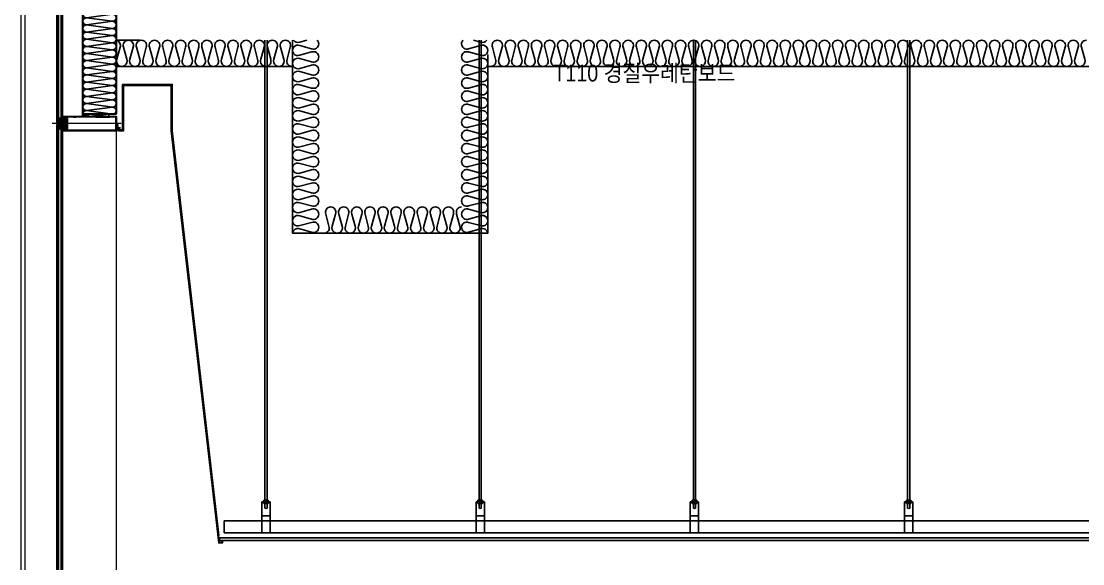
# Model space of a CAD drawing. Header units: millimetres. Extents: x 17311 to 801382, y -242618 to -104888.
# Drawn here: x 125745 to 130205, y -214206 to -211929 of the extents above; entities that cross this region are included whole.
import ezdxf
from ezdxf.enums import TextEntityAlignment as Align

# ---------------------------------------------------------------- set-up
doc = ezdxf.new("R2010")
doc.units = ezdxf.units.MM
doc.header["$LTSCALE"] = 250
doc.linetypes.add('HIDDEN2', pattern=[4.7625, 3.175, -1.5875])
for name, color, linetype in [('A-ALU', 4, 'Continuous'), ('A-CEIL', 8, 'Continuous'), ('A-CEIL_EL', 8, 'Continuous'), ('A-ELE-8', 8, 'Continuous'), ('A-WIN', 4, 'Continuous'), ('ACCY', 5, 'Continuous'), ('B-AR', 7, 'Continuous'), ('EGI', 6, 'Continuous'), ('GLASS', 7, 'Continuous'), ('ISL', 251, 'Continuous'), ('polyamide', 6, 'Continuous'), ('SEALANT', 252, 'Continuous'), ('W250', 7, 'Continuous')]:
    doc.layers.add(name, color=color, linetype=linetype)
doc.layers.add('A-WIN-ELE', color=8, linetype='Continuous', lineweight=9)
doc.layers.add('CEN', color=1, linetype='Continuous', lineweight=9)
doc.layers.add('NOPLOT-단열', color=225, linetype='Continuous', plot=False)
doc.styles.add('Gdim', font='')
doc.styles.get('Gdim').set_extended_font_data('Dotum')
pattern_1 = [(90, (81579.6663, 89232.96467), (-0.15875, 0.079375), [0, -0.15875])]
pattern_2 = [(225, (58237.0189, -22344.7967), (1.122532015, -1.122532015), []), (315, (58237.0189, -22344.7967), (1.122532015, 1.122532015), [])]
pattern_3 = [(270, (-24016.0779, 66483.7451), (1.5875, -1.5875), [1.5875, -1.5875])]
pattern_4 = [(315, (-462.3626, 2021.3178), (0.8838835, 0.8838835), []), (45, (-462.3626, 2021.3178), (-0.8838835, 0.8838835), [])]
pattern_5 = [(248.1986, (-173432.0886, -82748.5761), (0.464238432, -0.5222680618), [0, -0.625])]

# ---------------------------------------------------------------- blocks, each defined once
blk = doc.blocks.new('커튼월 히든바')
at = {"layer": 'GLASS', "transparency": 33554687}
h = blk.add_hatch(dxfattribs=at)
h.set_pattern_fill('ANSI37', color=253, scale=10, angle=90, style=0)
h.set_pattern_definition(pattern_4)
h.paths.add_polyline_path([(-182, 8.5, 0.198912), (-181.7, 7.8, 0.112366), (-194.3, 7.8, 0.198912), (-194, 8.5), (-194, 15.5), (-193, 15.5), (-193, 16.2, 0.414214), (-192.3, 15.5), (-183.8, 15.5, 0.414035), (-183.1, 16.2), (-183.1, 15.5), (-182, 15.5)])
h = blk.add_hatch(dxfattribs=at)
h.set_pattern_fill('ANSI37', color=253, scale=10, angle=270, style=0)
h.set_pattern_definition(pattern_4)
h.paths.add_polyline_path([(-182, -8.5, -0.198912), (-181.7, -7.8, -0.112366), (-194.3, -7.8, -0.198912), (-194, -8.5), (-194, -15.5), (-193, -15.5), (-193, -16.2, -0.414214), (-192.3, -15.5), (-183.8, -15.5, -0.414035), (-183.1, -16.2), (-183.1, -15.5), (-182, -15.5)])
at = {"layer": 'SEALANT', "transparency": 33554687}
h = blk.add_hatch(dxfattribs=at)
h.set_pattern_fill('DOTS', color=253, scale=0.5)
h.set_pattern_definition([(360, (-73304.1348, 247739.18495), (0.396875, 0.79375), [0, -0.79375])])
edge = h.paths.add_edge_path()
edge.add_line((-190.8, -8.2), (-191.2, -8.2))
edge.add_arc((-186, 40.5), 49, 263.9321, 271.3061)
edge.add_line((-184.9, -8.5), (-185.3, -8.5))
edge.add_line((-185.3, -8.5), (-185.8, -8.4))
edge.add_line((-185.8, -8.4), (-186.2, -8.3))
edge.add_line((-186.2, -8.3), (-186.7, -8.2))
edge.add_line((-186.7, -8.2), (-187.1, -8.1))
edge.add_line((-187.1, -8.1), (-187.6, -8))
edge.add_line((-187.6, -8), (-188, -7.9))
edge.add_line((-188, -7.9), (-188.4, -7.7))
edge.add_line((-188.4, -7.7), (-188.8, -7.5))
edge.add_line((-188.8, -7.5), (-189.1, -7.4))
edge.add_line((-189.1, -7.4), (-189.6, -7.7))
edge.add_line((-189.6, -7.7), (-190.2, -8))
edge.add_line((-190.2, -8), (-190.8, -8.2))
edge = h.paths.add_edge_path()
edge.add_line((-191.2, 8.2), (-190.8, 8.2))
edge.add_line((-190.8, 8.2), (-190.2, 8))
edge.add_line((-190.2, 8), (-189.6, 7.7))
edge.add_line((-189.6, 7.7), (-189.1, 7.4))
edge.add_line((-189.1, 7.4), (-188.8, 7.5))
edge.add_line((-188.8, 7.5), (-188.4, 7.7))
edge.add_line((-188.4, 7.7), (-188, 7.9))
edge.add_line((-188, 7.9), (-187.6, 8))
edge.add_line((-187.6, 8), (-187.1, 8.1))
edge.add_line((-187.1, 8.1), (-186.7, 8.2))
edge.add_line((-186.7, 8.2), (-186.2, 8.3))
edge.add_line((-186.2, 8.3), (-185.8, 8.4))
edge.add_line((-185.8, 8.4), (-185.3, 8.5))
edge.add_line((-185.3, 8.5), (-184.9, 8.5))
edge.add_arc((-186, -40.5), 49, 88.6939, 96.0686)
edge = h.paths.add_edge_path()
edge.add_line((-192.6, 8), (-192.4, 8.1))
edge.add_arc((-186, -40.5), 49, 97.4949, 99.7473)
edge.add_line((-194.3, 7.8), (-195, 7.5))
edge.add_line((-195, 7.5), (-199, 7.5))
edge.add_arc((-199, 8.5), 1, 190.5973, 270, ccw=False)
edge.add_arc((-290.7, 0), 91, -5.2405, 5.2405, ccw=False)
edge.add_arc((-199, -8.5), 1, 90, 169.4027, ccw=False)
edge.add_line((-199, -7.5), (-195, -7.5))
edge.add_line((-195, -7.5), (-194.3, -7.8))
edge.add_arc((-186, 40.5), 49, 260.2527, 262.5043)
edge.add_line((-192.4, -8.1), (-192.6, -8))
edge.add_line((-192.6, -8), (-193.2, -7.7))
edge.add_line((-193.2, -7.7), (-193.7, -7.4))
edge.add_line((-193.7, -7.4), (-194.1, -6.9))
edge.add_line((-194.1, -6.9), (-194.4, -6.4))
edge.add_line((-194.4, -6.4), (-194.6, -5.8))
edge.add_line((-194.6, -5.8), (-194.8, -5.2))
edge.add_line((-194.8, -5.2), (-194.8, -4.6))
edge.add_line((-194.8, -4.6), (-194.6, -3.9))
edge.add_line((-194.6, -3.9), (-194.4, -3.4))
edge.add_line((-194.4, -3.4), (-194.1, -2.8))
edge.add_line((-194.1, -2.8), (-193.7, -2.4))
edge.add_line((-193.7, -2.4), (-193.6, -2.3))
edge.add_line((-193.6, -2.3), (-193.7, -2))
edge.add_line((-193.7, -2), (-193.8, -1.6))
edge.add_line((-193.8, -1.6), (-193.9, -1.2))
edge.add_line((-193.9, -1.2), (-193.9, -0.8))
edge.add_line((-193.9, -0.8), (-194, -0.4))
edge.add_line((-194, -0.4), (-194, 0))
edge.add_line((-194, 0), (-194, 0.4))
edge.add_line((-194, 0.4), (-193.9, 0.8))
edge.add_line((-193.9, 0.8), (-193.9, 1.2))
edge.add_line((-193.9, 1.2), (-193.8, 1.6))
edge.add_line((-193.8, 1.6), (-193.7, 2))
edge.add_line((-193.7, 2), (-193.6, 2.3))
edge.add_line((-193.6, 2.3), (-193.7, 2.4))
edge.add_line((-193.7, 2.4), (-194.1, 2.8))
edge.add_line((-194.1, 2.8), (-194.4, 3.4))
edge.add_line((-194.4, 3.4), (-194.6, 3.9))
edge.add_line((-194.6, 3.9), (-194.8, 4.6))
edge.add_line((-194.8, 4.6), (-194.8, 5.2))
edge.add_line((-194.8, 5.2), (-194.6, 5.8))
edge.add_line((-194.6, 5.8), (-194.4, 6.4))
edge.add_line((-194.4, 6.4), (-194.1, 6.9))
edge.add_line((-194.1, 6.9), (-193.7, 7.4))
edge.add_line((-193.7, 7.4), (-193.2, 7.7))
edge.add_line((-193.2, 7.7), (-192.6, 8))
at = {"layer": 'SEALANT'}
h = blk.add_hatch(dxfattribs=at)
h.set_pattern_fill('DOTS', color=8, scale=10, angle=248.1986)
h.set_pattern_definition(pattern_5)
edge = h.paths.add_edge_path()
edge.add_ellipse((-191.4, 4.9), major_axis=(0, 3.37), ratio=1, start_angle=0, end_angle=360, ccw=False)
at = {"layer": 'SEALANT', "transparency": 33554687}
h = blk.add_hatch(dxfattribs=at)
h.set_pattern_fill('ANSI37', color=253, scale=0.5)
h.set_pattern_definition(pattern_2)
h.paths.add_polyline_path([(-168, 14.5), (-176, 14.5), (-176, 31, 0.032752), (-168, 30)])
at = {"layer": 'SEALANT'}
h = blk.add_hatch(dxfattribs=at)
h.set_pattern_fill('DASH', color=253, scale=0.5, angle=90, style=0)
h.set_pattern_definition(pattern_3)
h.paths.add_polyline_path([(-168, 14.5), (-176, 14.5), (-176, 4.5), (-168, 4.5)])
at = {"layer": 'SEALANT', "transparency": 33554687}
h = blk.add_hatch(dxfattribs=at)
h.set_pattern_fill('DOTS', color=253, scale=0.1, angle=90)
h.set_pattern_definition(pattern_1)
h.paths.add_polyline_path([(-167.9, 2.7), (-166.1, 2.7), (-166.1, 2.9), (-166.1, 3.8), (-166.1, 4.5), (-167.5, 4.5, -0.362029), (-168, 4.9, -0.057613), (-168.3, 2.5), (-168.1, 2.7, -0.198912)])
at = {"layer": 'SEALANT'}
h = blk.add_hatch(dxfattribs=at)
h.set_pattern_fill('DOTS', color=8, scale=10, angle=248.1986)
h.set_pattern_definition(pattern_5)
edge = h.paths.add_edge_path()
edge.add_ellipse((-191.4, -4.9), major_axis=(0, -3.37), ratio=1, start_angle=0, end_angle=360)
h = blk.add_hatch(dxfattribs=at)
h.set_pattern_fill('DASH', color=253, scale=0.5, angle=270, style=0)
h.set_pattern_definition(pattern_3)
h.paths.add_polyline_path([(-168, -14.5), (-176, -14.5), (-176, -4.5), (-168, -4.5)])
at = {"layer": 'SEALANT', "transparency": 33554687}
h = blk.add_hatch(dxfattribs=at)
h.set_pattern_fill('ANSI37', color=253, scale=0.5)
h.set_pattern_definition(pattern_2)
h.paths.add_polyline_path([(-168, -14.5), (-176, -14.5), (-176, -31, -0.032752), (-168, -30)])
h = blk.add_hatch(dxfattribs=at)
h.set_pattern_fill('DOTS', color=253, scale=0.1, angle=270)
h.set_pattern_definition(pattern_1)
h.paths.add_polyline_path([(-167.9, -2.7), (-166.1, -2.7), (-166.1, -3), (-166.1, -3.8), (-166.1, -4.5), (-167.5, -4.5, 0.362029), (-168, -4.9, 0.057613), (-168.3, -2.5), (-168.1, -2.7, 0.198912)])
at = {"layer": 'B-AR'}
for points in [[(-163.6, -2.7, -0.414214), (-162.6, -3.7), (-162.6, -4.6, 0.298217), (-162.9, -5.1, 0.298217), (-162.6, -5.5), (-162.6, -16.3, 0.298217), (-162.9, -16.8, 0.414214), (-162.4, -17.3), (-160.4, -17.3, 0.414214), (-159.9, -16.8, 0.236068), (-160.1, -16.4), (-160.1, -0.4, 0.236068), (-159.9, 0, 0.236068), (-160.1, 0.4), (-160.1, 16.4, 0.236068), (-159.9, 16.8, 0.414214), (-160.4, 17.3), (-162.4, 17.3, 0.414214), (-162.9, 16.8, 0.298217), (-162.6, 16.3), (-162.6, 5.5, 0.298217), (-162.9, 5.1, 0.298217), (-162.6, 4.6), (-162.6, 3.7, -0.414214), (-163.6, 2.7), (-167.9, 2.7, 0.198912), (-168.1, 2.7), (-169, 1.8, -0.198911), (-169.7, 1.5), (-195.8, 1.5, 0.414214), (-197.3, 0, 0.414214), (-195.8, -1.5), (-169.7, -1.5, -0.198912), (-169, -1.8), (-168.3, -2.5, 0.198912), (-167.6, -2.7)], [(-165.3, 19, -0.414214), (-164.3, 20), (-158, 20, -0.414214), (-157.5, 19.5), (-157.5, -19.5, -0.414214), (-158, -20), (-164.3, -20, -0.414214), (-165.3, -19), (-165.3, -4.7, 0.414214), (-165.5, -4.5), (-167.5, -4.5, 0.414214), (-168, -5), (-168, -30), (50, -30), (50, 30), (-168, 30), (-168, 5, 0.414214), (-167.5, 4.5), (-165.5, 4.5, 0.414214), (-165.3, 4.7)], [(-130.6, -28), (-165.2, -28, -0.414214), (-165.7, -27.5), (-165.7, -22.7, -0.414214), (-165.2, -22.2), (-155.8, -22.2, 0.414214), (-155.3, -21.7), (-155.3, 21.7, 0.414214), (-155.8, 22.2), (-165.2, 22.2, -0.414214), (-165.7, 22.7), (-165.7, 27.5, -0.414214), (-165.2, 28), (-130.6, 28), (-130.1, 27.5), (-120.9, 27.5), (-120.4, 28), (-37.6, 28), (-37.1, 27.5), (22.1, 27.5), (22.6, 28), (47, 28, -0.414214), (47.5, 27.5), (47.5, -27.5, -0.414214), (47, -28), (22.6, -28), (22.1, -27.5), (-37.1, -27.5), (-37.6, -28), (-120.4, -28), (-120.9, -27.5), (-130.1, -27.5)]]:
    blk.add_lwpolyline(points, format="xyb", close=True, dxfattribs=at)
at = {"layer": 'CEN', "ltscale": 0.005}
blk.add_line((70, 0, 0), (-220, 0), dxfattribs=at)
at = {"layer": 'GLASS', "color": 1, "linetype": 'Continuous'}
for p, q in [((-193.3, 15.5, 0), (-193.3, 22.5, 0)), ((-182.8, 15.5, 0), (-182.8, 22.5, 0)), ((-193.3, -15.5, 0), (-193.3, -22.5, 0)), ((-182.8, -15.5, 0), (-182.8, -22.5, 0))]:
    blk.add_line(p, q, dxfattribs=at)
at = {"layer": 'GLASS', "color": 1, "linetype": 'Continuous', "elevation": 0}
for points in [[(-182, 8.5, 0.198912), (-181.7, 7.8, 0.112366), (-194.3, 7.8, 0.198912), (-194, 8.5), (-194, 15.5), (-193, 15.5), (-193, 16.2, 0.414214), (-192.3, 15.5), (-183.8, 15.5, 0.414035), (-183.1, 16.2), (-183.1, 15.5), (-182, 15.5)], [(-182, -8.5, -0.198912), (-181.7, -7.8, -0.112366), (-194.3, -7.8, -0.198912), (-194, -8.5), (-194, -15.5), (-193, -15.5), (-193, -16.2, -0.414214), (-192.3, -15.5), (-183.8, -15.5, -0.414035), (-183.1, -16.2), (-183.1, -15.5), (-182, -15.5)]]:
    blk.add_lwpolyline(points, format="xyb", close=True, dxfattribs=at)
for points in [[(-193, 15.5), (-193, 22.5), (-194, 22.5), (-194, 15.5)], [(-183.1, 15.5), (-183.1, 22.5), (-182, 22.5), (-182, 15.5)], [(-193, -15.5), (-193, -22.5), (-194, -22.5), (-194, -15.5)], [(-183.1, -15.5), (-183.1, -22.5), (-182, -22.5), (-182, -15.5)]]:
    blk.add_lwpolyline(points, close=True, dxfattribs=at)
for points in [[(-183.1, 16.2, -0.414214), (-183.8, 15.5), (-192.3, 15.5, -0.414214), (-193, 16.2), (-193, 22, -0.414214), (-192.5, 22.5), (-188.5, 22.5), (-188, 22), (-187.5, 22.5), (-183.6, 22.5, -0.414214), (-183.1, 22), (-183.1, 16.2)], [(-183.6, 16.2), (-183.6, 21.8, 0.414214), (-183.8, 22), (-192.3, 22, 0.414214), (-192.5, 21.8), (-192.5, 16.2, 0.414214), (-192.3, 16), (-183.8, 16, 0.414214), (-183.6, 16.2)], [(-183.1, -16.2, 0.414214), (-183.8, -15.5), (-192.3, -15.5, 0.414214), (-193, -16.2), (-193, -22, 0.414214), (-192.5, -22.5), (-188.5, -22.5), (-188, -22), (-187.5, -22.5), (-183.6, -22.5, 0.414214), (-183.1, -22), (-183.1, -16.2)], [(-183.6, -16.2), (-183.6, -21.8, -0.414214), (-183.8, -22), (-192.3, -22, -0.414214), (-192.5, -21.8), (-192.5, -16.2, -0.414214), (-192.3, -16), (-183.8, -16, -0.414214), (-183.6, -16.2)]]:
    blk.add_lwpolyline(points, format="xyb", dxfattribs=at)
at = {"layer": 'GLASS', "color": 8, "linetype": 'Continuous'}
for centre in [(-191.6, 21.2, 0), (-191.6, 19.7, 0), (-191.6, 18.2, 0), (-191.6, 16.7, 0), (-190.3, 21.2, 0), (-190.3, 19.7, 0), (-190.3, 18.2, 0), (-190.3, 16.7, 0), (-188.8, 21.2, 0), (-188.8, 19.7, 0), (-188.8, 18.2, 0), (-188.8, 16.7, 0), (-187.3, 21.2, 0), (-187.3, 19.7, 0), (-187.3, 18.2, 0), (-187.3, 16.7, 0), (-185.8, 21.2, 0), (-185.8, 19.7, 0), (-185.8, 18.2, 0), (-185.8, 16.7, 0), (-184.3, 21.2, 0), (-184.3, 19.7, 0), (-184.3, 18.2, 0), (-184.3, 16.7, 0)]:
    blk.add_circle(centre, 0.65, dxfattribs=at)
at = {"layer": 'polyamide', "color": 5}
blk.add_lwpolyline([(-159.7, -17.9), (-159.7, 0), (-159.7, -17.9), (-163.1, -17.9), (-163.1, -3.5), (-163.6, -3), (-166.1, -3), (-166.1, -3.8), (-165.6, -4.3), (-165.1, -4.3), (-165.1, -6.4), (-164.8, -6.7), (-164.8, -17), (-165.1, -17), (-165.1, -19), (-164.6, -19.5), (-158.2, -19.5), (-157.7, -19), (-157.7, -17), (-158, -17), (-158, -6.5), (-157.7, -6.5), (-157.7, -2), (-158, -2), (-158, 2), (-157.7, 2), (-157.7, 6.5), (-158, 6.5), (-158, 17), (-157.7, 17), (-157.7, 19), (-158.2, 19.5), (-164.6, 19.5), (-165.1, 19), (-165.1, 17), (-164.8, 17), (-164.8, 6.7), (-165.1, 6.4), (-165.1, 4.3), (-165.6, 4.3), (-166.1, 3.8), (-166.1, 2.9), (-163.6, 2.9), (-163.1, 3.4), (-163.1, 17.8), (-159.7, 17.8), (-159.7, 0)], dxfattribs=at)
at = {"layer": 'SEALANT', "color": 4, "elevation": 0}
blk.add_lwpolyline([(-200, 8.5, -0.046781), (-200, -8.5)], format="xyb", dxfattribs=at)
at = {"layer": 'SEALANT', "color": 4}
for points in [[(-168, 30, -0.032752), (-176, 31)], [(-168, -30, 0.032752), (-176, -31)]]:
    blk.add_lwpolyline(points, format="xyb", dxfattribs=at)
for points in [[(-168, 14.5), (-176, 14.5), (-176, 4.5), (-168, 4.5)], [(-168, -14.5), (-176, -14.5), (-176, -4.5), (-168, -4.5)]]:
    blk.add_lwpolyline(points, close=True, dxfattribs=at)
at = {"layer": 'SEALANT', "color": 8}
for centre, start, end in [((-179.4, 5.1), 346.7784, 359.2245), ((-179.4, -5.1), 0.7755, 13.2216)]:
    blk.add_arc(centre, 11.4, start, end, dxfattribs=at)
at = {"layer": 'SEALANT', "color": 4, "extrusion": (0, 0, -1)}
blk.add_ellipse((-191.4, 4.9, 0), major_axis=(0, 3.37), ratio=1, dxfattribs=at)
at = {"layer": 'SEALANT', "color": 4}
blk.add_ellipse((-191.4, -4.9, 0), major_axis=(0, -3.37), ratio=1, dxfattribs=at)
blk = doc.blocks.new('SCR')
at = {"layer": 'ACCY'}
for p, q in [((-4.3, 0), (-4.3, 1.1)), ((4.3, 0), (-4.3, 0)), ((2.8, 2.6), (-2.8, 2.6)), ((4.3, 0), (4.3, 1.1)), ((-2, -1.6), (-2, 0)), ((2, -0.8), (-2, -1.6)), ((-1.5, -1.9), (-2, -1.6)), ((2, -2.4), (-2, -3.2)), ((-1.5, -2.8), (-2, -3.2)), ((-1.5, -3.5), (-2, -3.2)), ((2, -4), (-2, -4.7)), ((-1.5, -4.4), (-2, -4.7)), ((-1.5, -5.1), (-2, -4.7)), ((2, -5.5), (-2, -6.3)), ((-1.5, -6), (-2, -6.3)), ((-1.5, -6.6), (-2, -6.3)), ((2, -7.1), (-2, -7.9)), ((-1.5, -7.6), (-2, -7.9)), ((-1.5, -8.2), (-2, -7.9)), ((2, -8.7), (-2, -9.5)), ((-1.5, -9.1), (-2, -9.5)), ((-1.5, -9.8), (-2, -9.5)), ((-1.5, -10.7), (-2, -11)), ((-1.5, -11.4), (-2, -11)), ((1.5, -1.1), (-1.5, -1.9)), ((-1.5, -1.9), (-1.5, -2.8)), ((1.5, -2.1), (-1.5, -2.8)), ((1.5, -2.7), (-1.5, -3.5)), ((-1.5, -3.5), (-1.5, -4.4)), ((1.5, -3.6), (-1.5, -4.4)), ((1.5, -4.3), (-1.5, -5.1)), ((-1.5, -6), (-1.5, -5.1)), ((1.5, -5.2), (-1.5, -6)), ((1.5, -5.8), (-1.5, -6.6)), ((-1.5, -7.6), (-1.5, -6.6)), ((1.5, -6.8), (-1.5, -7.6)), ((1.5, -7.4), (-1.5, -8.2)), ((-1.5, -9.1), (-1.5, -8.2)), ((1.5, -8.4), (-1.5, -9.1)), ((-1.5, -9.8), (1.5, -9)), ((-1.5, -10.7), (-1.5, -9.8)), ((1.1, -10), (-1.5, -11.4)), ((1.1, -10), (-1.5, -10.7)), ((-1.5, -11.5), (-1.5, -11.4)), ((-0.2, -14.9), (-1.4, -11.6)), ((1.5, -9.6), (0, -11.2)), ((0.2, -14.9), (1.4, -11.6)), ((1.5, -1.1), (2, -0.8)), ((1.5, -1.1), (1.5, -2.1)), ((1.5, -2.1), (2, -2.4)), ((1.5, -2.7), (2, -2.4)), ((1.5, -2.7), (1.5, -3.6)), ((1.5, -3.6), (2, -4)), ((1.5, -4.3), (2, -4)), ((1.5, -5.2), (1.5, -4.3)), ((1.5, -5.2), (1.5, -4.3)), ((1.5, -5.2), (2, -5.5)), ((1.5, -5.8), (2, -5.5)), ((1.5, -6.8), (1.5, -5.8)), ((1.5, -6.8), (2, -7.1)), ((1.5, -7.4), (2, -7.1)), ((1.5, -8.4), (1.5, -7.4)), ((1.5, -8.4), (2, -8.7)), ((1.5, -9), (2, -8.7)), ((1.5, -11.5), (1.5, -9)), ((2, -0.8), (2, 0))]:
    blk.add_line(p, q, dxfattribs=at)
at = {"layer": 'ACCY', "linetype": 'HIDDEN2'}
for p, q in [((-2.8, 2.6), (-0.2, -0.4)), ((-0.2, -0.4), (-0.5, 2.6)), ((0.2, -0.4), (2.8, 2.6)), ((0.2, -0.4), (0.5, 2.6))]:
    blk.add_line(p, q, dxfattribs=at)
at = {"layer": 'ACCY'}
blk.add_lwpolyline([(0, 7.7), (0, -17.3)], dxfattribs=at)
for centre, radius, start, end in [((-2.8, 1.1), 1.51, 90, 180), ((2.8, 1.1), 1.51, 0, 90), ((-1.2, -11.5), 0.3, 180, 198.9224), ((0.3, -13.5), 2.29, 98.6399, 136.5742), ((3.5, -13.1), 3.95, 151.537, 208.463), ((0, -14.8), 0.236, 202.5, 337.5), ((1.2, -11.5), 0.3, 341.0776, 0)]:
    blk.add_arc(centre, radius, start, end, dxfattribs=at)
at = {"layer": 'ACCY', "linetype": 'HIDDEN2'}
blk.add_arc((0, -0.2), 0.261, 221.9191, 318.0809, dxfattribs=at)

msp = doc.modelspace()

# ---------------------------------------------------------------- hatches: boundary and pattern name
at = {"layer": 'SEALANT', "transparency": 33554687}
h = msp.add_hatch(dxfattribs=at)
h.set_pattern_fill('DOTS', color=8, scale=0.5, angle=270, style=0)
h.set_pattern_definition([(270, (-12995702.1828, -369184.0273), (0.79375, -0.396875), [0, -0.79375])])
edge = h.paths.add_edge_path()
edge.add_ellipse((126016.5, -212323.4), major_axis=(6.47, 0), ratio=0.77258, start_angle=0, end_angle=360, ccw=False)

# ---------------------------------------------------------------- linework, layer by layer
at = {"layer": 'A-ALU'}
msp.add_line((126590.3, -214108.4), (126590.3, -214118.4), dxfattribs=at)
at = {"layer": 'A-ALU', "elevation": 0}
msp.add_lwpolyline([(126590.3, -214108.4), (126589.1, -214108.4), (126589.1, -214117.2), (126576.3, -214117.2), (126376.5, -212388.3), (126376.5, -212197.2), (126174.1, -212197.2), (126174.1, -212387.2), (126156.5, -212387.2), (126156.5, -212377.2), (126145.3, -212377.2), (126145.3, -212378.4), (126155.3, -212378.4), (126155.3, -212388.4), (126175.3, -212388.4), (126175.3, -212198.4), (126375.3, -212198.4), (126375.3, -212388.4), (126575.3, -214118.4), (126590.3, -214118.4)], close=True, dxfattribs=at)
at = {"layer": 'A-CEIL'}
for p, q in [((126174.1, -212387.2), (126171.1, -212384.2)), ((126577.8, -214096.4, 0), (141074.6, -214096.4, 0)), ((126577.8, -214108.4), (126577.8, -214096.4)), ((126577.8, -214108.4, 0), (141074.6, -214108.4, 0))]:
    msp.add_line(p, q, dxfattribs=at)
at = {"layer": 'A-CEIL', "elevation": 0}
msp.add_lwpolyline([(126157.5, -212387.2), (126157.5, -212384.2), (126171.1, -212384.2), (126171.1, -212194.2), (126379.5, -212194.2), (126379.5, -212388.2), (126575.9, -214086.9), (126573, -214087.3)], dxfattribs=at)
at = {"layer": 'A-CEIL_EL'}
for p, q in [((126769.3, -213972.6), (126769.3, -212008.4, 0)), ((126778.3, -213972.6), (126778.3, -212008.4, 0)), ((127669.3, -213972.6), (127669.3, -212008.4, 0)), ((127678.3, -213972.6), (127678.3, -212008.4, 0)), ((128569.3, -213972.6), (128569.3, -212008.4, 0)), ((128578.3, -213972.6), (128578.3, -212008.4, 0)), ((129469.3, -213972.6), (129469.3, -212008.4, 0)), ((129478.3, -213972.6), (129478.3, -212008.4, 0)), ((126756.3, -214076.6), (126756.3, -213945.4)), ((126756.3, -213945.4), (126791.3, -213945.4)), ((126760.3, -213943.9), (126787.2, -213943.9)), ((126760.3, -213943.9), (126760.3, -213945.4)), ((126764.2, -213938.9), (126783.3, -213938.9)), ((126764.2, -213938.9), (126764.2, -213943.9)), ((126783.3, -213938.9), (126783.3, -213943.9)), ((126787.2, -213943.9), (126787.2, -213945.4)), ((126791.3, -214076.6), (126791.3, -213945.4)), ((127656.3, -214076.6), (127656.3, -213945.4)), ((127656.3, -213945.4), (127691.3, -213945.4)), ((127660.3, -213943.9), (127687.2, -213943.9)), ((127660.3, -213943.9), (127660.3, -213945.4)), ((127664.2, -213938.9), (127683.3, -213938.9)), ((127664.2, -213938.9), (127664.2, -213943.9)), ((127683.3, -213938.9), (127683.3, -213943.9)), ((127687.2, -213943.9), (127687.2, -213945.4)), ((127691.3, -214076.6), (127691.3, -213945.4)), ((128556.3, -214076.6), (128556.3, -213945.4)), ((128556.3, -213945.4), (128591.3, -213945.4)), ((128560.3, -213943.9), (128587.2, -213943.9)), ((128560.3, -213943.9), (128560.3, -213945.4)), ((128564.2, -213938.9), (128583.3, -213938.9)), ((128564.2, -213938.9), (128564.2, -213943.9)), ((128583.3, -213938.9), (128583.3, -213943.9)), ((128587.2, -213943.9), (128587.2, -213945.4)), ((128591.3, -214076.6), (128591.3, -213945.4)), ((129456.3, -214076.6), (129456.3, -213945.4)), ((129456.3, -213945.4), (129491.3, -213945.4)), ((129460.3, -213943.9), (129487.2, -213943.9)), ((129460.3, -213943.9), (129460.3, -213945.4)), ((129464.2, -213938.9), (129483.3, -213938.9)), ((129464.2, -213938.9), (129464.2, -213943.9)), ((129483.3, -213938.9), (129483.3, -213943.9)), ((129487.2, -213943.9), (129487.2, -213945.4)), ((129491.3, -214076.6), (129491.3, -213945.4)), ((126756.3, -213946.6), (126791.3, -213946.6)), ((126760.3, -213946.6), (126760.3, -213948.1)), ((126760.3, -213948.1), (126787.2, -213948.1)), ((126764.2, -213948.1), (126764.2, -213953.1)), ((126764.2, -213953.1), (126783.3, -213953.1)), ((126769.3, -213972.6), (126769.3, -213953.1)), ((126778.3, -213972.6), (126778.3, -213953.1)), ((126783.3, -213948.1), (126783.3, -213953.1)), ((126787.2, -213946.6), (126787.2, -213948.1)), ((127656.3, -213946.6), (127691.3, -213946.6)), ((127660.3, -213946.6), (127660.3, -213948.1)), ((127660.3, -213948.1), (127687.2, -213948.1)), ((127664.2, -213948.1), (127664.2, -213953.1)), ((127664.2, -213953.1), (127683.3, -213953.1)), ((127669.3, -213972.6), (127669.3, -213953.1)), ((127678.3, -213972.6), (127678.3, -213953.1)), ((127683.3, -213948.1), (127683.3, -213953.1)), ((127687.2, -213946.6), (127687.2, -213948.1)), ((128556.3, -213946.6), (128591.3, -213946.6)), ((128560.3, -213946.6), (128560.3, -213948.1)), ((128560.3, -213948.1), (128587.2, -213948.1)), ((128564.2, -213948.1), (128564.2, -213953.1)), ((128564.2, -213953.1), (128583.3, -213953.1)), ((128569.3, -213972.6), (128569.3, -213953.1)), ((128578.3, -213972.6), (128578.3, -213953.1)), ((128583.3, -213948.1), (128583.3, -213953.1)), ((128587.2, -213946.6), (128587.2, -213948.1)), ((129456.3, -213946.6), (129491.3, -213946.6)), ((129460.3, -213946.6), (129460.3, -213948.1)), ((129460.3, -213948.1), (129487.2, -213948.1)), ((129464.2, -213948.1), (129464.2, -213953.1)), ((129464.2, -213953.1), (129483.3, -213953.1)), ((129469.3, -213972.6), (129469.3, -213953.1)), ((129478.3, -213972.6), (129478.3, -213953.1)), ((129483.3, -213948.1), (129483.3, -213953.1)), ((129487.2, -213946.6), (129487.2, -213948.1)), ((126597.7, -214025.4), (141054.7, -214025.4)), ((126597.7, -214075.4), (126597.7, -214025.4)), ((126756.3, -214004.9), (126791.3, -214004.9)), ((126756.3, -214025.4), (126791.3, -214025.4)), ((127656.3, -214004.9), (127691.3, -214004.9)), ((127656.3, -214025.4), (127691.3, -214025.4)), ((128556.3, -214004.9), (128591.3, -214004.9)), ((128556.3, -214025.4), (128591.3, -214025.4)), ((129456.3, -214004.9), (129491.3, -214004.9)), ((129456.3, -214025.4), (129491.3, -214025.4)), ((126597.7, -214075.4), (141054.7, -214075.4)), ((126756.3, -214075.4), (126791.3, -214075.4)), ((126756.3, -214076.6), (126791.3, -214076.6)), ((127656.3, -214075.4), (127691.3, -214075.4)), ((127656.3, -214076.6), (127691.3, -214076.6)), ((128556.3, -214075.4), (128591.3, -214075.4)), ((128556.3, -214076.6), (128591.3, -214076.6)), ((129456.3, -214075.4), (129491.3, -214075.4)), ((129456.3, -214076.6), (129491.3, -214076.6))]:
    msp.add_line(p, q, dxfattribs=at)
for centre in [(126773.8, -213961.1), (127673.8, -213961.1), (128573.8, -213961.1), (129473.8, -213961.1)]:
    msp.add_arc(centre, 12.4, 248.715, 291.285, dxfattribs=at)
at = {"layer": 'A-ELE-8', "elevation": 0}
msp.add_lwpolyline([(126145.3, -212362.5), (126146.9, -212362.5), (126146.9, -212375.5), (126160.3, -212375.5), (126160.3, -212377.2), (126145.3, -212377.2)], close=True, dxfattribs=at)
at = {"layer": 'A-ELE-8'}
msp.add_arc((126150.3, -212396.7), 9.72, 59.0425, 120.9575, dxfattribs=at)
at = {"layer": 'A-WIN', "elevation": 0}
for points in [[(125901.3, -212349.9, -0.414214), (125900.3, -212350.9), (125896.3, -212350.9, -0.414214), (125895.3, -212349.9), (125895.3, -209729.4, -0.414214), (125896.3, -209728.4), (125900.3, -209728.4, -0.414214), (125901.3, -209729.4)], [(125919.3, -212349.9, -0.414214), (125918.3, -212350.9), (125914.3, -212350.9, -0.414214), (125913.3, -212349.9), (125913.3, -209729.4, -0.414214), (125914.3, -209728.4), (125918.3, -209728.4, -0.414214), (125919.3, -209729.4)], [(125901.3, -215009.9, -0.414214), (125900.3, -215010.9), (125896.3, -215010.9, -0.414214), (125895.3, -215009.9), (125895.3, -212366.9, -0.414214), (125896.3, -212365.9), (125900.3, -212365.9, -0.414214), (125901.3, -212366.9)], [(125919.3, -215009.9, -0.414214), (125918.3, -215010.9), (125914.3, -215010.9, -0.414214), (125913.3, -215009.9), (125913.3, -212366.9, -0.414214), (125914.3, -212365.9), (125918.3, -212365.9, -0.414214), (125919.3, -212366.9)]]:
    msp.add_lwpolyline(points, format="xyb", close=True, dxfattribs=at)
at = {"layer": 'A-WIN-ELE'}
msp.add_line((125760.3, -209728.4), (125760.3, -217700.9), dxfattribs=at)
at = {"layer": 'A-WIN-ELE', "elevation": 0}
msp.add_lwpolyline([(125895.3, -217700.9), (125745.3, -217700.9), (125745.3, -209728.4), (125895.3, -209728.4)], close=True, dxfattribs=at)
msp.add_lwpolyline([(126145.3, -217678.4), (126145.3, -212388.4)], dxfattribs=at)
at = {"layer": 'EGI', "color": 8}
for p, q in [((126144.1, -212288.4, 0), (126144.1, -209790.9, 0)), ((126145.3, -212288.4, 0), (126145.3, -209790.9, 0)), ((126027.9, -212328.4), (126112.9, -212318.4))]:
    msp.add_line(p, q, dxfattribs=at)
at = {"layer": 'ISL'}
msp.add_line((126245.3, -212008.4), (126145.3, -212008.4, 0), dxfattribs=at)
at = {"layer": 'ISL', "elevation": 0}
for points in [[(126002.9, -209762.1, -0.414214), (126004.1, -209760.9), (126144.1, -209760.9, -0.414214), (126145.3, -209762.1), (126145.3, -209790.9), (126144.1, -209790.9), (126144.1, -209762.1), (126004.1, -209762.1), (126004.1, -212317.2), (126144.1, -212317.2), (126144.1, -212288.4), (126145.3, -212288.4), (126145.3, -212317.2, -0.414214), (126144.1, -212318.4), (126004.1, -212318.4, -0.414214), (126002.9, -212317.2), (126002.9, -209762.1)], [(126004.1, -211899.1, 0.414316), (126019, -211914.1), (126129.1, -211899.2, -0.414316), (126144.1, -211914.1, -0.414316), (126129.1, -211929.1), (126019, -211914.2, 0.414316), (126004.1, -211929.1)], [(126004.1, -211959.1, -0.414316), (126019, -211944.1), (126129.1, -211959.1, 0.414316), (126144.1, -211944.1, 0.414316), (126129.1, -211929.1), (126019, -211944.1, -0.414316), (126004.1, -211929.1)], [(126004.1, -211989.1, -0.414316), (126019, -211974.1), (126129.1, -211989.1, 0.414316), (126144.1, -211974.1, 0.414316), (126129.1, -211959.1), (126019, -211974.1, -0.414316), (126004.1, -211959.1)], [(126004.1, -212019.1, -0.414316), (126019, -212004.1), (126129.1, -212019.1, 0.414316), (126144.1, -212004.1, 0.414316), (126129.1, -211989.1), (126019, -212004.1, -0.414316), (126004.1, -211989.1)], [(126004.1, -212049.1, -0.414316), (126019, -212034.1), (126129.1, -212049.1, 0.414316), (126144.1, -212034.1, 0.414316), (126129.1, -212019.1), (126019, -212034.1, -0.414316), (126004.1, -212019.1)], [(126145.3, -212009, -0.453772), (126160.8, -212038.2), (126147.2, -212088.6, 1.449198), (126188.3, -212088.6), (126174.7, -212038.2, -0.524856), (126195.2, -212008.4, -0.524856), (126215.8, -212038.2), (126202.2, -212088.6, 1.449198), (126243.3, -212088.6), (126229.7, -212038.2, -0.524856), (126250.2, -212008.4, -0.524856), (126270.8, -212038.2), (126257.2, -212088.6, 1.449198), (126298.3, -212088.6), (126284.7, -212038.2, -0.524856), (126305.2, -212008.4, -0.524856), (126325.8, -212038.2), (126312.2, -212088.6, 1.449198), (126353.3, -212088.6), (126339.7, -212038.2, -0.524856), (126360.2, -212008.4, -0.524856), (126380.8, -212038.2), (126367.2, -212088.6, 0.524913), (126387.7, -212118.4, 0.524913), (126408.3, -212088.6), (126394.7, -212038.2, -0.524856), (126415.2, -212008.4, -0.524856), (126435.8, -212038.2), (126422.2, -212088.6, 1.449198), (126463.3, -212088.6), (126449.7, -212038.2, -0.524856), (126470.2, -212008.4, -0.524856), (126490.8, -212038.2), (126477.2, -212088.6, 1.449198), (126518.3, -212088.6), (126504.7, -212038.2, -0.524856), (126525.2, -212008.4, -0.524856), (126545.8, -212038.2), (126532.2, -212088.6, 1.449198), (126573.3, -212088.6), (126559.7, -212038.2, -0.524856), (126580.2, -212008.4, -0.524856), (126600.8, -212038.2), (126587.2, -212088.6, 1.449198), (126628.3, -212088.6), (126614.7, -212038.2, -0.524856), (126635.2, -212008.4, -0.524856), (126655.8, -212038.2), (126642.2, -212088.6, 1.449198), (126683.3, -212088.6), (126669.7, -212038.2, -0.524856), (126690.2, -212008.4, -0.524856), (126710.8, -212038.2), (126697.2, -212088.6, 1.449198), (126738.3, -212088.6), (126724.7, -212038.2, -0.524856), (126745.2, -212008.4, -0.524856), (126765.8, -212038.2), (126752.2, -212088.6, 0.524915), (126772.7, -212118.4, 0.524915), (126793.3, -212088.6), (126779.7, -212038.2, -0.524856), (126800.2, -212008.4, -0.524856), (126820.8, -212038.2), (126807.2, -212088.6, 1.449198), (126848.3, -212088.6), (126834.7, -212038.2, -0.524856), (126855.2, -212008.4, -0.524856), (126875.8, -212038.2), (126862.2, -212088.6, 0.524933), (126882.7, -212118.4)], [(126885.4, -212818.4, -0.489145), (126915.1, -212800.3), (126965.4, -212814, 0.524856), (126995.3, -212793.4, 0.524856), (126965.4, -212772.8), (126915.1, -212786.5, -1.449198), (126915.1, -212745.3), (126965.4, -212759, 0.524856), (126995.3, -212738.4, 0.524856), (126965.4, -212717.8), (126915.1, -212731.5, -1.449198), (126915.1, -212690.3), (126965.4, -212704, 0.524856), (126995.3, -212683.4, 0.524856), (126965.4, -212662.8), (126915.1, -212676.5, -1.449198), (126915.1, -212635.3), (126965.4, -212649, 0.524856), (126995.3, -212628.4, 0.524856), (126965.4, -212607.8), (126915.1, -212621.5, -1.449198), (126915.1, -212580.3), (126965.4, -212594, 0.524856), (126995.3, -212573.4, 0.524856), (126965.4, -212552.8), (126915.1, -212566.5, -1.449198), (126915.1, -212525.3), (126965.4, -212539, 0.524856), (126995.3, -212518.4, 0.524856), (126965.4, -212497.8), (126915.1, -212511.5, -1.449198), (126915.1, -212470.3), (126965.4, -212484, 0.524856), (126995.3, -212463.4, 0.524856), (126965.4, -212442.8), (126915.1, -212456.5, -1.449198), (126915.1, -212415.3), (126965.4, -212429, 0.524856), (126995.3, -212408.4, 0.524856), (126965.4, -212387.8), (126915.1, -212401.5, -1.449198), (126915.1, -212360.3), (126965.4, -212374, 0.524856), (126995.3, -212353.4, 0.524856), (126965.4, -212332.8), (126915.1, -212346.5, -1.449198), (126915.1, -212305.3), (126965.4, -212319, 0.524856), (126995.3, -212298.4, 0.524856), (126965.4, -212277.8), (126915.1, -212291.5, -1.449198), (126915.1, -212250.3), (126965.4, -212264, 0.524856), (126995.3, -212243.4, 0.524856), (126965.4, -212222.8), (126915.1, -212236.5, -1.449198), (126915.1, -212195.3), (126965.4, -212209, 0.524856), (126995.3, -212188.4, 0.524856), (126965.4, -212167.8), (126915.1, -212181.5, -1.449198), (126915.1, -212140.3), (126965.4, -212154, 0.524856), (126995.3, -212133.4, 0.524856), (126965.4, -212112.8), (126915.1, -212126.5, -1.449198), (126915.1, -212085.3), (126965.4, -212099, 0.524856), (126995.3, -212078.4, 0.524856), (126965.4, -212057.8), (126915.1, -212071.5, -1.449198), (126915.1, -212030.3), (126965.4, -212044, 0.524856), (126995.3, -212023.4, 0.189761), (126989.3, -212008.4, 0.189761)], [(126944.9, -212008.4), (126915.1, -212016.5, -0.345138), (126889.1, -212008.4, -0.345138)], [(127705.1, -212818.4, 0.489145), (127675.4, -212800.3), (127625.1, -212814, -0.524856), (127595.3, -212793.4, -0.524856), (127625.1, -212772.8), (127675.4, -212786.5, 1.449198), (127675.4, -212745.3), (127625.1, -212759, -0.524856), (127595.3, -212738.4, -0.524856), (127625.1, -212717.8), (127675.4, -212731.5, 1.449198), (127675.4, -212690.3), (127625.1, -212704, -0.524856), (127595.3, -212683.4, -0.524856), (127625.1, -212662.8), (127675.4, -212676.5, 1.449198), (127675.4, -212635.3), (127625.1, -212649, -0.524856), (127595.3, -212628.4, -0.524856), (127625.1, -212607.8), (127675.4, -212621.5, 1.449198), (127675.4, -212580.3), (127625.1, -212594, -0.524856), (127595.3, -212573.4, -0.524856), (127625.1, -212552.8), (127675.4, -212566.5, 1.449198), (127675.4, -212525.3), (127625.1, -212539, -0.524856), (127595.3, -212518.4, -0.524856), (127625.1, -212497.8), (127675.4, -212511.5, 1.449198), (127675.4, -212470.3), (127625.1, -212484, -0.524856), (127595.3, -212463.4, -0.524856), (127625.1, -212442.8), (127675.4, -212456.5, 1.449198), (127675.4, -212415.3), (127625.1, -212429, -0.524856), (127595.3, -212408.4, -0.524856), (127625.1, -212387.8), (127675.4, -212401.5, 1.449198), (127675.4, -212360.3), (127625.1, -212374, -0.524856), (127595.3, -212353.4, -0.524856), (127625.1, -212332.8), (127675.4, -212346.5, 1.449198), (127675.4, -212305.3), (127625.1, -212319, -0.524856), (127595.3, -212298.4, -0.524856), (127625.1, -212277.8), (127675.4, -212291.5, 1.449198), (127675.4, -212250.3), (127625.1, -212264, -0.524856), (127595.3, -212243.4, -0.524856), (127625.1, -212222.8), (127675.4, -212236.5, 1.449198), (127675.4, -212195.3), (127625.1, -212209, -0.524856), (127595.3, -212188.4, -0.524856), (127625.1, -212167.8), (127675.4, -212181.5, 1.449198), (127675.4, -212140.3), (127625.1, -212154, -0.524856), (127595.3, -212133.4, -0.524856), (127625.1, -212112.8), (127675.4, -212126.5, 1.449198), (127675.4, -212085.3), (127625.1, -212099, -0.524856), (127595.3, -212078.4, -0.524856), (127625.1, -212057.8), (127675.4, -212071.5, 1.449198), (127675.4, -212030.3), (127625.1, -212044, -0.524856), (127595.3, -212023.4, -0.189761), (127601.2, -212008.4, -0.189761)], [(127645.6, -212008.4), (127675.4, -212016.5, 0.345138), (127701.4, -212008.4)], [(127717.8, -212118.4, 0.524933), (127738.3, -212088.6), (127724.7, -212038.2, -0.524855), (127745.3, -212008.4, -0.524855), (127765.8, -212038.2), (127752.2, -212088.6, 1.449198), (127793.3, -212088.6), (127779.7, -212038.2, -0.524856), (127800.3, -212008.4, -0.524856), (127820.8, -212038.2), (127807.2, -212088.6, 1.449198), (127848.3, -212088.6), (127834.7, -212038.2, -0.524856), (127855.3, -212008.4, -0.524856), (127875.8, -212038.2), (127862.2, -212088.6, 1.449198), (127903.3, -212088.6), (127889.7, -212038.2, -0.524856), (127910.3, -212008.4, -0.524856), (127930.8, -212038.2), (127917.2, -212088.6, 1.449198), (127958.3, -212088.6), (127944.7, -212038.2, -0.524856), (127965.3, -212008.4, -0.524856), (127985.8, -212038.2), (127972.2, -212088.6, 1.449198), (128013.3, -212088.6), (127999.7, -212038.2, -0.524856), (128020.3, -212008.4, -0.524856), (128040.8, -212038.2), (128027.2, -212088.6, 1.449198), (128068.3, -212088.6), (128054.7, -212038.2, -0.524856), (128075.3, -212008.4, -0.524856), (128095.8, -212038.2), (128082.2, -212088.6, 1.449198), (128123.3, -212088.6), (128109.7, -212038.2, -0.524856), (128130.3, -212008.4, -0.524856), (128150.8, -212038.2), (128137.2, -212088.6, 1.449198), (128178.3, -212088.6), (128164.7, -212038.2, -0.524856), (128185.3, -212008.4, -0.524856), (128205.8, -212038.2), (128192.2, -212088.6, 0.524933), (128212.8, -212118.4, 0.524933), (128233.3, -212088.6), (128219.7, -212038.2, -0.524856), (128240.3, -212008.4, -0.524856), (128260.8, -212038.2), (128247.2, -212088.6, 1.449198), (128288.3, -212088.6), (128274.7, -212038.2, -0.524856), (128295.3, -212008.4, -0.524856), (128315.8, -212038.2), (128302.2, -212088.6, 1.449198), (128343.3, -212088.6), (128329.7, -212038.2, -0.524856), (128350.3, -212008.4, -0.524856), (128370.8, -212038.2), (128357.2, -212088.6, 1.449198), (128398.3, -212088.6), (128384.7, -212038.2, -0.524856), (128405.3, -212008.4, -0.524856), (128425.8, -212038.2), (128412.2, -212088.6, 1.449198), (128453.3, -212088.6), (128439.7, -212038.2, -0.524856), (128460.3, -212008.4, -0.524856), (128480.8, -212038.2), (128467.2, -212088.6, 1.449198), (128508.3, -212088.6), (128494.7, -212038.2, -0.524856), (128515.3, -212008.4, -0.524856), (128535.8, -212038.2), (128522.2, -212088.6, 1.449198), (128563.3, -212088.6), (128549.7, -212038.2, -0.524856), (128570.3, -212008.4, -0.524856), (128590.8, -212038.2), (128577.2, -212088.6, 1.449198), (128618.3, -212088.6), (128604.7, -212038.2, -0.524856), (128625.3, -212008.4, -0.524856), (128645.8, -212038.2), (128632.2, -212088.6, 1.449198), (128673.3, -212088.6), (128659.7, -212038.2, -0.524856), (128680.3, -212008.4, -0.524856), (128700.8, -212038.2), (128687.2, -212088.6, 1.449198), (128728.3, -212088.6), (128714.7, -212038.2, -0.524856), (128735.3, -212008.4, -0.524856), (128755.8, -212038.2), (128742.2, -212088.6, 1.449198), (128783.3, -212088.6), (128769.7, -212038.2, -0.524856), (128790.3, -212008.4, -0.524856), (128810.8, -212038.2), (128797.2, -212088.6, 1.449198), (128838.3, -212088.6), (128824.7, -212038.2, -0.524856), (128845.3, -212008.4, -0.524856), (128865.8, -212038.2), (128852.2, -212088.6, 1.449198), (128893.3, -212088.6), (128879.7, -212038.2, -0.524856), (128900.3, -212008.4, -0.524856), (128920.8, -212038.2), (128907.2, -212088.6, 1.449198), (128948.3, -212088.6), (128934.7, -212038.2, -0.524856), (128955.3, -212008.4, -0.524856), (128975.8, -212038.2), (128962.2, -212088.6, 1.449198), (129003.3, -212088.6), (128989.7, -212038.2, -0.524856), (129010.3, -212008.4, -0.524856), (129030.8, -212038.2), (129017.2, -212088.6, 1.449198), (129058.3, -212088.6), (129044.7, -212038.2, -0.524856), (129065.3, -212008.4, -0.524856), (129085.8, -212038.2), (129072.2, -212088.6, 1.449198), (129113.3, -212088.6), (129099.7, -212038.2, -0.524856), (129120.3, -212008.4, -0.524856), (129140.8, -212038.2), (129127.2, -212088.6, 1.449198), (129168.3, -212088.6), (129154.7, -212038.2, -0.524856), (129175.3, -212008.4, -0.524856), (129195.8, -212038.2), (129182.2, -212088.6, 1.449198), (129223.3, -212088.6), (129209.7, -212038.2, -0.524856), (129230.3, -212008.4, -0.524856), (129250.8, -212038.2), (129237.2, -212088.6, 1.449198), (129278.3, -212088.6), (129264.7, -212038.2, -0.524856), (129285.3, -212008.4, -0.524856), (129305.8, -212038.2), (129292.2, -212088.6, 1.449198), (129333.3, -212088.6), (129319.7, -212038.2, -0.524856), (129340.3, -212008.4, -0.524856), (129360.8, -212038.2), (129347.2, -212088.6, 1.449198), (129388.3, -212088.6), (129374.7, -212038.2, -0.524856), (129395.3, -212008.4, -0.524856), (129415.8, -212038.2), (129402.2, -212088.6, 1.449198), (129443.3, -212088.6), (129429.7, -212038.2, -0.524856), (129450.3, -212008.4, -0.524856), (129470.8, -212038.2), (129457.2, -212088.6, 1.449198), (129498.3, -212088.6), (129484.7, -212038.2, -0.524856), (129505.3, -212008.4, -0.524856), (129525.8, -212038.2), (129512.2, -212088.6, 1.449198), (129553.3, -212088.6), (129539.7, -212038.2, -0.524856), (129560.3, -212008.4, -0.524856), (129580.8, -212038.2), (129567.2, -212088.6, 1.449198), (129608.3, -212088.6), (129594.7, -212038.2, -0.524856), (129615.3, -212008.4, -0.524856), (129635.8, -212038.2), (129622.2, -212088.6, 1.449198), (129663.3, -212088.6), (129649.7, -212038.2, -0.524856), (129670.3, -212008.4, -0.524856), (129690.8, -212038.2), (129677.2, -212088.6, 1.449198), (129718.3, -212088.6), (129704.7, -212038.2, -0.524856), (129725.3, -212008.4, -0.524856), (129745.8, -212038.2), (129732.2, -212088.6, 1.449198), (129773.3, -212088.6), (129759.7, -212038.2, -0.524856), (129780.3, -212008.4, -0.524856), (129800.8, -212038.2), (129787.2, -212088.6, 1.449198), (129828.3, -212088.6), (129814.7, -212038.2, -0.524856), (129835.3, -212008.4, -0.524856), (129855.8, -212038.2), (129842.2, -212088.6, 1.449198), (129883.3, -212088.6), (129869.7, -212038.2, -0.524856), (129890.3, -212008.4, -0.524856), (129910.8, -212038.2), (129897.2, -212088.6, 1.449198), (129938.3, -212088.6), (129924.7, -212038.2, -0.524856), (129945.3, -212008.4, -0.524856), (129965.8, -212038.2), (129952.2, -212088.6, 1.449198), (129993.3, -212088.6), (129979.7, -212038.2, -0.524856), (130000.3, -212008.4, -0.524856), (130020.8, -212038.2), (130007.2, -212088.6, 1.449198), (130048.3, -212088.6), (130034.7, -212038.2, -0.524856), (130055.3, -212008.4, -0.524856), (130075.8, -212038.2), (130062.2, -212088.6, 1.449198), (130103.3, -212088.6), (130089.7, -212038.2, -0.524856), (130110.3, -212008.4, -0.524856), (130130.8, -212038.2), (130117.2, -212088.6, 1.449198), (130158.3, -212088.6), (130144.7, -212038.2, -0.524856), (130165.3, -212008.4, -0.524856), (130185.8, -212038.2), (130172.2, -212088.6, 1.449198), (130213.3, -212088.6), (130199.7, -212038.2, -0.524856), (130220.3, -212008.4, -0.524856)], [(126004.1, -212079.1, -0.414316), (126019, -212064.1), (126129.1, -212079.1, 0.414316), (126144.1, -212064.1, 0.414316), (126129.1, -212049.1), (126019, -212064.1, -0.414316), (126004.1, -212049.1)], [(126004.1, -212109.1, -0.414316), (126019, -212094.1), (126129.1, -212109.1, 0.414316), (126144.1, -212094.1, 0.414316), (126129.1, -212079.1), (126019, -212094.1, -0.414316), (126004.1, -212079.1)], [(126004.1, -212139.1, -0.414316), (126019, -212124.1), (126129.1, -212139.1, 0.414316), (126144.1, -212124.1, 0.414316), (126129.1, -212109.1), (126019, -212124.1, -0.414316), (126004.1, -212109.1)], [(126004.1, -212139.1, 0.414316), (126019, -212154.1), (126129.1, -212139.1, -0.414316), (126144.1, -212154.1, -0.414316), (126129.1, -212169.1), (126019, -212154.1, 0.414316), (126004.1, -212169.1)], [(126004.1, -212169.1, 0.414316), (126019, -212184), (126129.1, -212169.1, -0.414316), (126144.1, -212184.1, -0.414316), (126129.1, -212199), (126019, -212184.1, 0.414316), (126004.1, -212199.1)], [(126004.1, -212229, -0.414316), (126019, -212214.1), (126129.1, -212229, 0.414316), (126144.1, -212214, 0.414316), (126129.1, -212199.1), (126019, -212214, -0.414316), (126004.1, -212199)], [(126004.1, -212259, -0.414316), (126019, -212244), (126129.1, -212259, 0.414316), (126144.1, -212244, 0.414316), (126129.1, -212229), (126019, -212244, -0.414316), (126004.1, -212229)], [(126004.1, -212259, 0.414316), (126019, -212274), (126129.1, -212259, -0.414316), (126144.1, -212274, -0.414316), (126129.1, -212289), (126019, -212274, 0.414316), (126004.1, -212289)], [(126136.2, -212317.2, 0.276066), (126144.1, -212304, 0.414316), (126129.1, -212289), (126019, -212304, -0.414316), (126004.1, -212289)], [(126004.4, -212317.2, -0.052233), (126004.1, -212314.1)], [(126004.1, -212319, -0.010013), (126004.1, -212318.4, -0.010013)], [(126004.2, -212317.2, -0.379469), (126019, -212304), (126129.1, -212319, 0.070472), (126133.2, -212318.4)], [(127595.3, -212708.4, 0.524856), (127574.7, -212738.2), (127588.3, -212788.6, -1.449198), (127547.2, -212788.6), (127560.8, -212738.2, 0.524856), (127540.3, -212708.4, 0.524856), (127519.7, -212738.2), (127533.3, -212788.6, -1.449198), (127492.2, -212788.6), (127505.8, -212738.2, 0.524856), (127485.3, -212708.4, 0.524856), (127464.7, -212738.2), (127478.3, -212788.6, -1.449198), (127437.2, -212788.6), (127450.8, -212738.2, 0.524856), (127430.3, -212708.4, 0.524856), (127409.7, -212738.2), (127423.3, -212788.6, -1.449198), (127382.2, -212788.6), (127395.8, -212738.2, 0.524856), (127375.3, -212708.4, 0.524856), (127354.7, -212738.2), (127368.3, -212788.6, -1.449198), (127327.2, -212788.6), (127340.8, -212738.2, 0.524856), (127320.3, -212708.4, 0.524856), (127299.7, -212738.2), (127313.3, -212788.6, -1.449198), (127272.2, -212788.6), (127285.8, -212738.2, 0.524856), (127265.3, -212708.4, 0.524856), (127244.7, -212738.2), (127258.3, -212788.6, -1.449198), (127217.2, -212788.6), (127230.8, -212738.2, 0.524856), (127210.3, -212708.4, 0.524856), (127189.7, -212738.2), (127203.3, -212788.6, -1.449198), (127162.2, -212788.6), (127175.8, -212738.2, 0.524856), (127155.3, -212708.4, 0.524856), (127134.7, -212738.2), (127148.3, -212788.6, -1.449198), (127107.2, -212788.6), (127120.8, -212738.2, 0.524856), (127100.3, -212708.4, 0.524856), (127079.7, -212738.2), (127093.3, -212788.6, -1.449198), (127052.2, -212788.6), (127065.8, -212738.2, 0.524856), (127045.3, -212708.4, 0.524856), (127024.7, -212738.2), (127038.3, -212788.6, -0.524951), (127017.8, -212818.4, -0.524951)]]:
    msp.add_lwpolyline(points, format="xyb", dxfattribs=at)
for points in [[(126885.3, -212008.4), (126885.3, -212818.4), (127705.3, -212818.4), (127705.3, -212068.4)], [(126145.3, -212118.4), (126885.3, -212118.4)], [(130795.3, -212118.4), (127705.3, -212118.4)]]:
    msp.add_lwpolyline(points, dxfattribs=at)
msp.add_lwpolyline([(126027.9, -212318.4), (126112.9, -212318.4), (126112.9, -212328.4), (126027.9, -212328.4)], close=True, dxfattribs=at)
at = {"layer": 'SEALANT', "color": 4}
msp.add_arc((125971.1, -212322.8), 32.2, 350.0003, 9.9998, dxfattribs=at)
at = {"layer": 'SEALANT', "color": 8}
for radius, start, end in [(33.7, 350.449, 7.491), (35.2, 350.859, 7.1705), (36.7, 351.2351, 6.8764), (38.2, 351.5814, 6.6055), (39.7, 2.5109, 6.3552), (41.2, 4.3615, 6.1232), (42.7, 5.2159, 5.9076)]:
    msp.add_arc((125971.1, -212322.8), radius, start, end, dxfattribs=at)
at = {"layer": 'SEALANT', "color": 4, "extrusion": (0, 0, -1)}
msp.add_ellipse((126016.5, -212323.4), major_axis=(6.47, 0), ratio=0.77258, dxfattribs=at)

# ---------------------------------------------------------------- block references
at = {"layer": 'A-CEIL', "rotation": 180}
msp.add_blockref('SCR', (126150.3, -212378.4), dxfattribs=at)
at = {"layer": 'W250'}
msp.add_blockref('커튼월 히든바', (126095.3, -212358.4), dxfattribs=at)

# ---------------------------------------------------------------- texts
at = {"layer": 'NOPLOT-단열', "style": 'Gdim', "width": 0.9}
msp.add_text('T110 경질우레탄보드', height=70, dxfattribs=at).set_placement((128363.5, -212146.5), align=Align.MIDDLE_CENTER)

doc.saveas('drawing.dxf')
